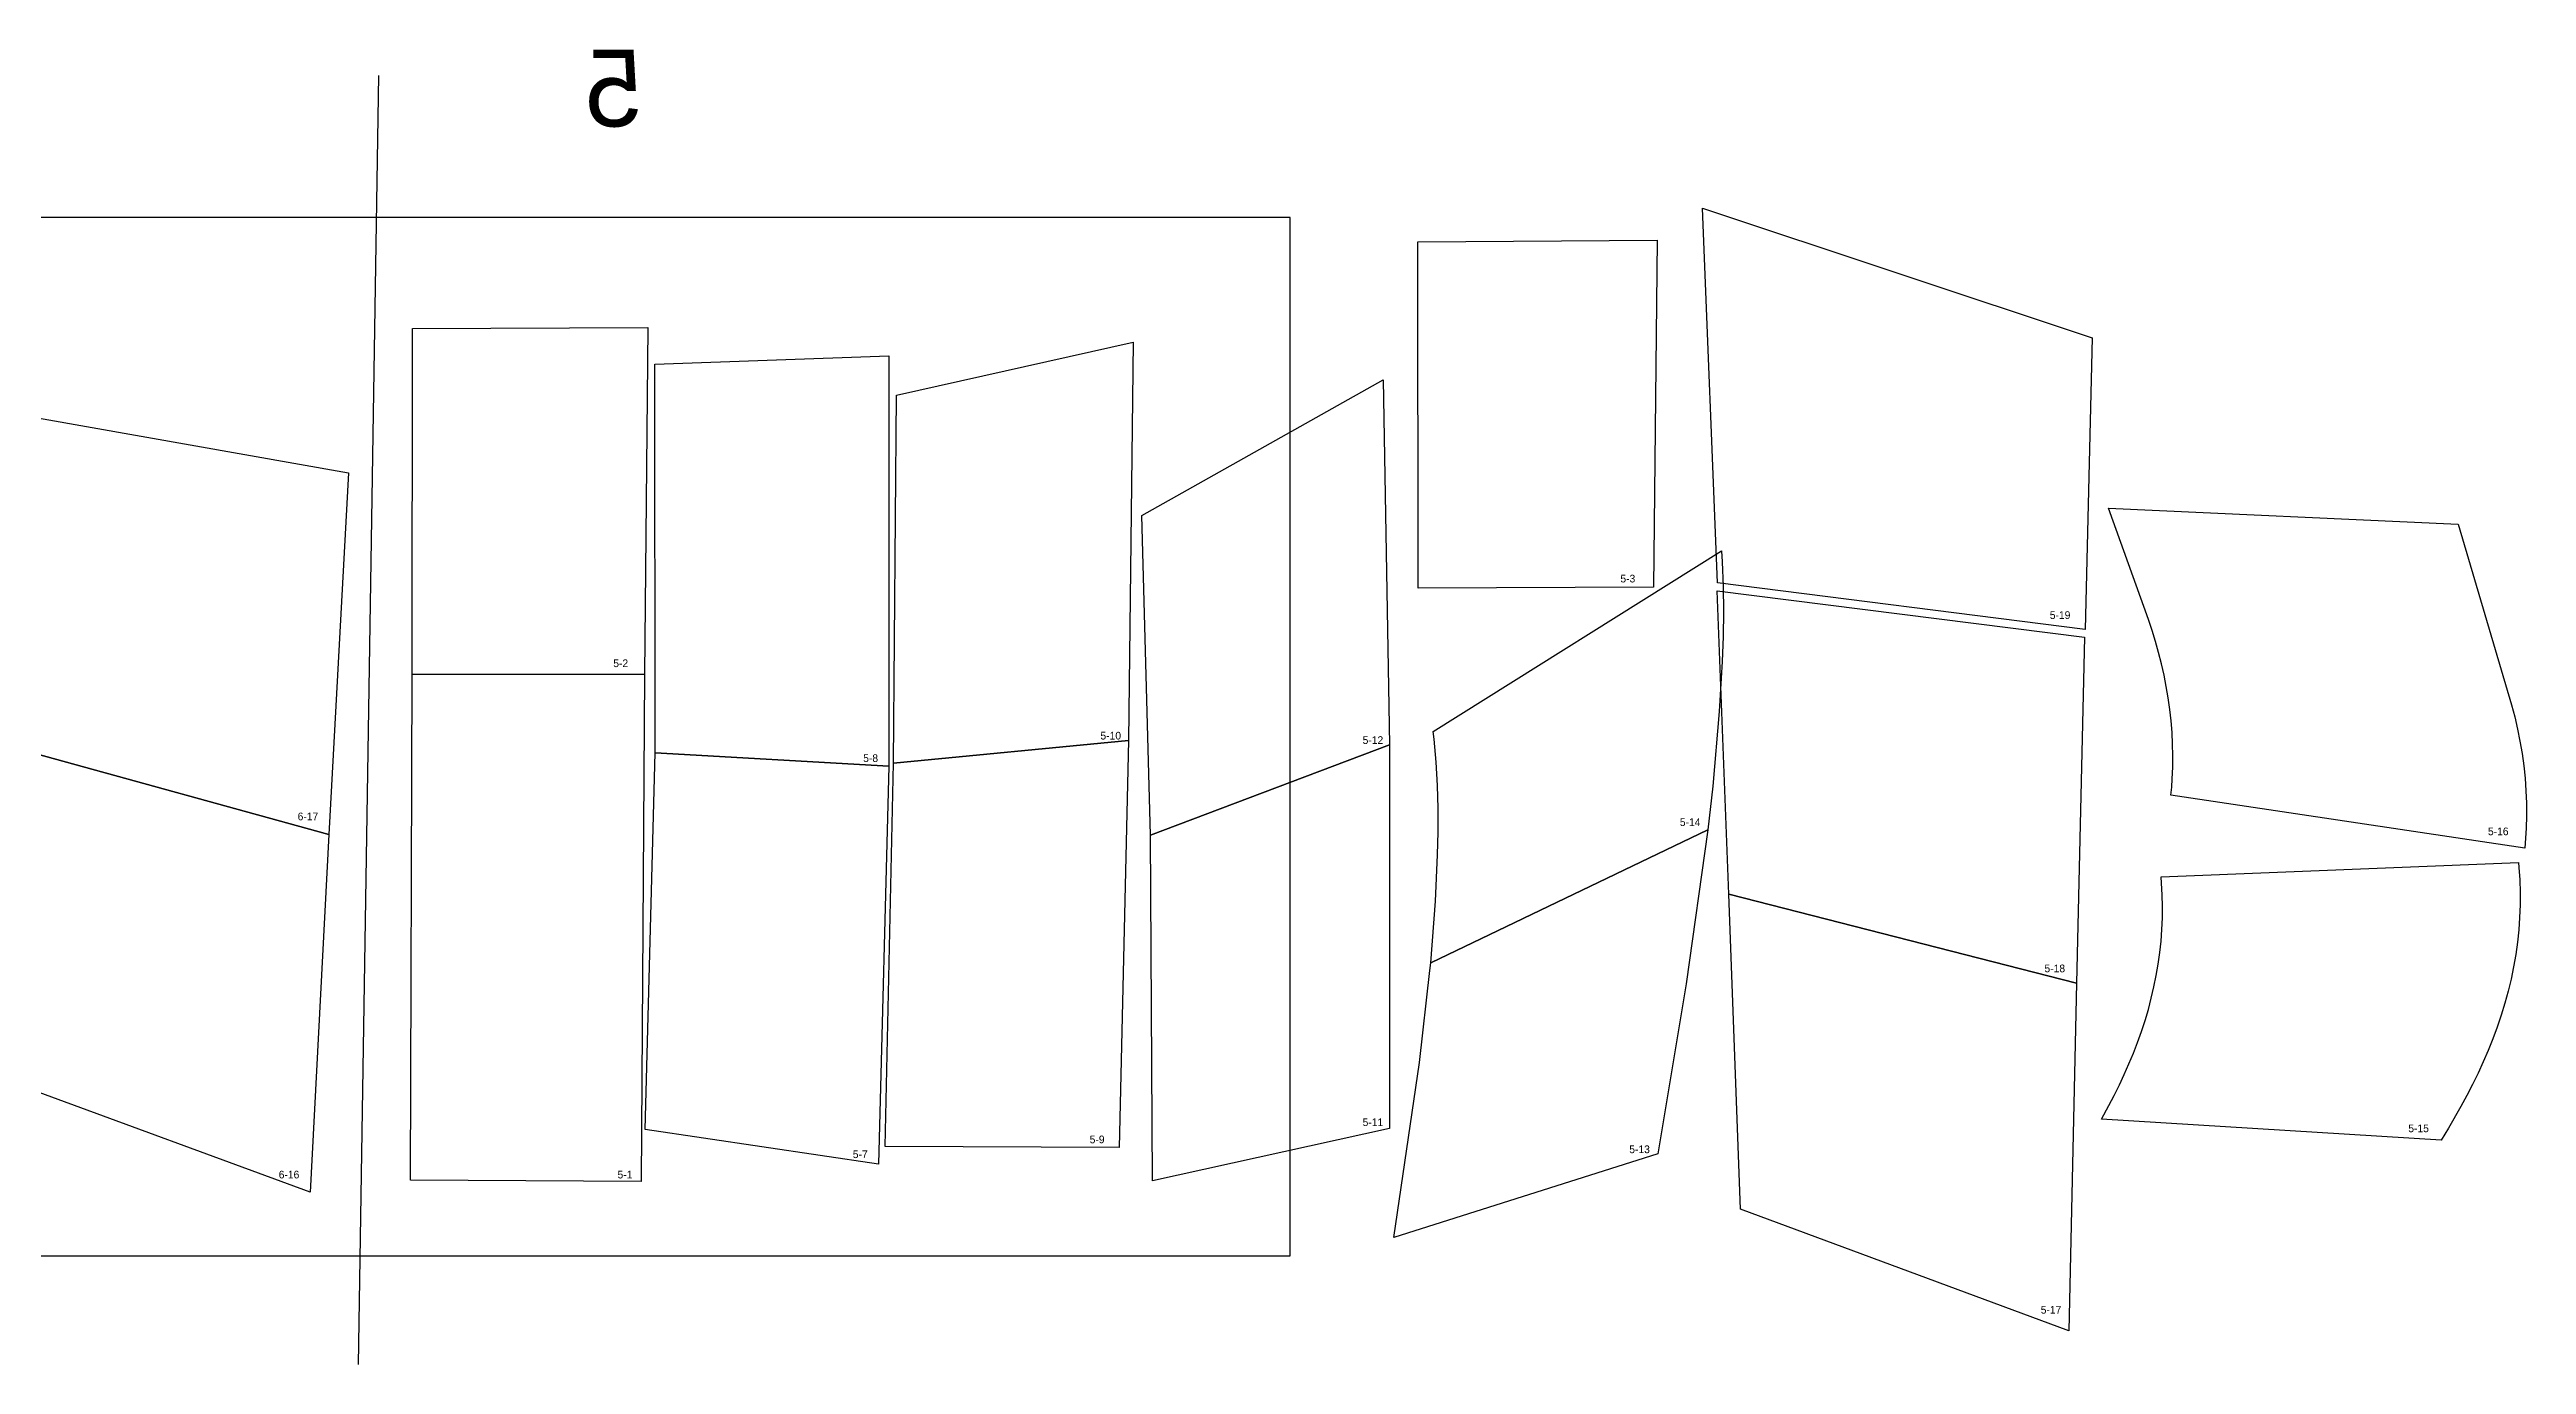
# Model space of a CAD drawing. Header units: millimetres. Extents: x 12942 to 18383, y 13072 to 17462.
# Drawn here: x 15196 to 15839, y 15623 to 15965 of the extents above; entities that cross this region are included whole.
import ezdxf

# ---------------------------------------------------------------- set-up
doc = ezdxf.new("R2010")
doc.units = ezdxf.units.MM
doc.header["$LTSCALE"] = 100
doc.header["$MEASUREMENT"] = 0
for name, color, linetype in [('CUT', 3, 'Continuous'), ('Default', 7, 'Continuous'), ('text', 1, 'Continuous')]:
    doc.layers.add(name, color=color, linetype=linetype)

msp = doc.modelspace()

# ---------------------------------------------------------------- linework, layer by layer
at = {"layer": 'CUT'}
for points in [[(15628.96, 15825.84), (15625.05, 15923.23), (15726.34, 15889.52), (15724.49, 15813.73), (15628.96, 15825.84)], [(15551.14, 15824.51), (15551.04, 15914.51), (15613.29, 15914.92), (15612.29, 15824.72), (15551.14, 15824.51)], [(15289.73, 15802.1), (15289.81, 15892), (15350.96, 15892.21), (15350.14, 15802), (15289.73, 15802.1)], [(15414.8, 15778.95), (15415.58, 15874.66), (15477.12, 15888.41), (15475.93, 15784.9), (15414.8, 15778.95)], [(15352.87, 15781.69), (15352.82, 15882.75), (15413.61, 15884.86), (15413.62, 15778.16), (15352.87, 15781.69)], [(15479.36, 15843.34), (15542.07, 15878.67), (15543.68, 15783.71), (15481.6, 15760.27), (15479.36, 15843.34)], [(15268.13, 15760.44), (15191.44, 15781.56), (15192.35, 15868.79), (15273.19, 15854.42), (15268.13, 15760.44)], [(15746.77, 15770.62), (15746.97, 15772.78), (15747.12, 15774.93), (15747.25, 15777.94), (15747.28, 15780.95), (15747.22, 15783.96), (15747.07, 15786.97), (15746.82, 15789.97), (15746.49, 15792.97), (15746.06, 15795.95), (15745.56, 15798.92), (15744.97, 15801.87), (15744.3, 15804.81), (15743.56, 15807.72), (15742.75, 15810.62), (15741.87, 15813.51), (15740.93, 15816.37), (15730.56, 15845.28), (15821.45, 15841.12), (15835.31, 15794.17), (15836.12, 15791.03), (15836.84, 15787.86), (15837.47, 15784.68), (15838.01, 15781.48), (15838.45, 15778.26), (15838.78, 15775.04), (15839.01, 15771.8), (15839.14, 15768.56), (15839.16, 15765.31), (15839.06, 15762.07), (15838.91, 15759.46), (15838.69, 15756.86), (15746.77, 15770.62)], [(15554.41, 15727.03), (15555.63, 15743.11), (15556.19, 15755.15), (15556.32, 15761.17), (15556.32, 15767.19), (15556.15, 15773.21), (15555.81, 15779.22), (15555.29, 15785.22), (15555.08, 15787.25), (15629.97, 15834.16), (15630.14, 15831.35), (15630.41, 15824.87), (15630.5, 15818.38), (15630.41, 15811.89), (15630.18, 15805.4), (15629.4, 15792.44), (15627.69, 15773.04), (15626.4, 15761.68), (15554.41, 15727.03)], [(15628.82, 15823.81), (15724.35, 15811.7), (15722.24, 15721.77), (15631.87, 15744.9), (15628.82, 15823.81)], [(15289.73, 15802.1), (15350.14, 15802), (15349.28, 15670.25), (15289.28, 15670.54), (15289.73, 15802.1)], [(15414.8, 15778.95), (15475.93, 15784.9), (15473.46, 15679.02), (15412.62, 15679.35), (15414.8, 15778.95)], [(15481.6, 15760.27), (15543.68, 15783.71), (15543.68, 15684.03), (15482.12, 15670.38), (15481.6, 15760.27)], [(15268.13, 15760.44), (15263.27, 15667.49), (15190.18, 15694.32), (15190.29, 15696.28), (15190.51, 15703.44), (15191.44, 15781.56), (15268.13, 15760.44)], [(15350.3, 15683.74), (15352.87, 15781.69), (15413.62, 15778.16), (15410.92, 15674.71), (15350.3, 15683.74)], [(15544.82, 15655.64), (15551.51, 15701.16), (15554.23, 15725.1), (15554.41, 15727.03), (15626.4, 15761.68), (15620.78, 15721.58), (15613.42, 15677.41), (15544.82, 15655.64)], [(15728.76, 15686.44), (15730.67, 15689.94), (15732.06, 15692.61), (15733.39, 15695.32), (15734.66, 15698.04), (15735.87, 15700.8), (15737.02, 15703.58), (15738.1, 15706.39), (15739.11, 15709.23), (15740.05, 15712.1), (15740.9, 15714.98), (15741.67, 15717.89), (15742.36, 15720.83), (15742.95, 15723.78), (15743.46, 15726.75), (15743.87, 15729.73), (15744.19, 15732.72), (15744.41, 15735.73), (15744.54, 15738.74), (15744.58, 15741.75), (15744.52, 15744.76), (15744.36, 15747.77), (15744.23, 15749.46), (15837.11, 15753.14), (15837.21, 15751.87), (15837.41, 15748.63), (15837.5, 15745.38), (15837.49, 15742.14), (15837.37, 15738.89), (15837.14, 15735.66), (15836.8, 15732.43), (15836.36, 15729.21), (15835.81, 15726.02), (15835.15, 15722.84), (15834.4, 15719.68), (15833.54, 15716.55), (15832.59, 15713.45), (15831.55, 15710.37), (15830.42, 15707.33), (15829.21, 15704.32), (15827.93, 15701.34), (15826.57, 15698.39), (15825.15, 15695.47), (15823.66, 15692.58), (15822.12, 15689.73), (15818.88, 15684.1), (15816.97, 15680.96), (15728.76, 15686.44)], [(15631.87, 15744.9), (15722.24, 15721.77), (15720.25, 15631.42), (15634.92, 15663.01), (15631.87, 15744.9)]]:
    msp.add_lwpolyline(points, dxfattribs=at)
at = {"layer": 'Default'}
msp.add_line((15280.96, 15957.72), (15275.75, 15622.65), dxfattribs=at)
msp.add_lwpolyline([(13017.91, 15920.86), (13017.91, 15650.86), (15517.91, 15650.86), (15517.91, 15920.86), (13017.91, 15920.86)], dxfattribs=at)

# ---------------------------------------------------------------- texts
at = {"layer": 'text', "extrusion": (0, 0, -1), "insert": (15349.48, 15964.52), "char_height": 20, "width": 9.39, "attachment_point": 1, "text_direction": (-1, 0, 0)}
msp.add_mtext('5', dxfattribs=at)
at = {"layer": 'text', "char_height": 2, "width": 9.39, "attachment_point": 1}
for s, insert in [('5-3', (15603.71, 15827.97)), ('5-19', (15715.29, 15818.48)), ('5-2', (15342.01, 15805.95)), ('5-10', (15468.6, 15787.13)), ('5-12', (15536.73, 15785.98)), ('5-8', (15406.95, 15781.28)), ('6-17', (15259.99, 15766.13)), ('5-14', (15619.16, 15764.64)), ('5-16', (15829.15, 15762.24)), ('5-18', (15713.91, 15726.62)), ('5-11', (15536.72, 15686.63)), ('5-9', (15465.8, 15682.16)), ('5-13', (15606.02, 15679.59)), ('5-15', (15808.45, 15685.04)), ('6-16', (15255.07, 15673.02)), ('5-1', (15343.11, 15673.02)), ('5-7', (15404.25, 15678.31)), ('5-17', (15712.94, 15637.87))]:
    msp.add_mtext(s, dxfattribs=dict(at, insert=insert))

doc.saveas('drawing.dxf')
